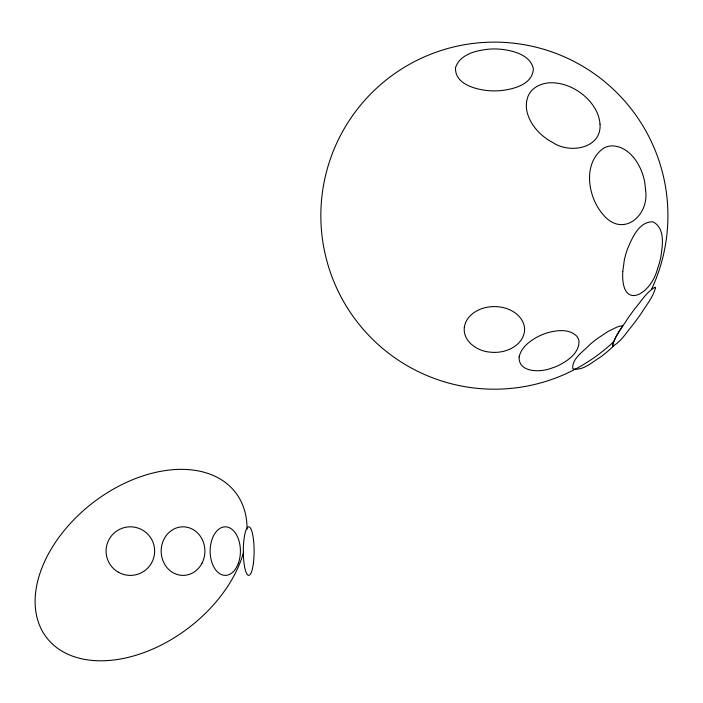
<?xml version="1.0" encoding="UTF-8"?>
<svg xmlns="http://www.w3.org/2000/svg" width="703" height="703" viewBox="0 0 703 703"><rect width="100%" height="100%" fill="white"/><g stroke="black" fill="none" stroke-linecap="round" stroke-linejoin="round"><path stroke-width="1.05" d="M617.77 333.855L616.883 335.375A95.643 95.643 0 0 0 615.072 338.688C614.615 340.305 610.608 345.788 613.798 345.858L607.664 351.403A136.356 136.356 0 0 1 600.74 356.896C592.436 361.799 582.989 371.254 572.769 368.794C571.706 358.556 583.631 351.359 589.887 344.532A136.18 136.18 0 0 1 597.691 338.328L608.121 331.438L616.601 327.255A27.751 27.751 0 0 1 619.958 326.166L622.805 325.788L621.54 327.73M618.245 333.055L619.255 331.377M619.8 330.498L620.942 328.67M243.651 552.075A119.115 78.771 -37.5 0 1 73.253 656.391A119.115 78.771 -37.5 0 1 96.381 500.141A119.115 78.771 -37.5 0 1 247.043 529.174M613.596 341.763A173.536 173.536 0 0 1 331.886 276.56A173.536 173.536 0 0 1 501.336 42.259A173.536 173.536 0 0 1 651.479 289.39M645.635 190.583C649.212 216.041 622.48 238.326 602.981 214.433C587.559 196.814 582.33 162.657 604.009 147.938A18.471 18.471 0 0 1 611.689 145.881C626.408 145.82 636.936 159.15 641.786 171.778A58.85 58.85 0 0 1 644.818 182.762L645.635 190.583M600.028 124.211C601.724 148.737 569.509 153.869 553.033 142.674A56.495 56.495 0 0 1 543.155 136.171C531.82 126.944 522.355 111.127 528.023 96.329A20.387 20.387 0 0 1 532.654 89.589C543.867 79.395 561.24 81.961 573.63 88.525A56.512 56.512 0 0 1 582.98 94.685C591.908 102.014 599.193 112.41 600.028 124.211M622.77 271.499C620.635 311.596 650.846 294.996 657.454 268.968A84.914 84.914 0 0 0 660.635 257.948C662.516 246.358 665.671 228.203 652.911 221.814C639.053 221.515 632.357 237.632 627.717 248.379A84.843 84.843 0 0 0 624.308 260.189L622.77 271.499M464.332 327.176C462.697 340.937 476.572 350.7 488.919 352.001A39.711 39.711 0 0 0 498.427 352.177C509.499 351.131 521.652 344.575 524.236 332.95A17.434 17.434 0 0 0 524.218 325.92C521.679 314.768 510.237 308.257 499.578 306.939A39.728 39.728 0 0 0 490.536 306.78C479.042 307.756 466.238 314.865 464.332 327.176M519.122 356.913C518.278 372.405 539.5 372.397 549.904 368.706A57.286 57.286 0 0 0 559.316 365.077C568.358 360.349 579.175 352.704 578.991 341.342A9.684 9.684 0 0 0 576.943 336.386C569.527 328.565 557.189 330.182 547.778 332.712A57.321 57.321 0 0 0 538.964 336.131C530.422 340.498 521.301 346.983 519.122 356.913M655.433 287.905C653.008 297.167 646.523 304.856 641.549 312.905A321.192 321.192 0 0 1 633.227 324.435C626.856 331.754 621.601 341.254 612.99 346.017L612.656 345.762C614.835 335.296 622.832 326.719 628.289 317.703A321.939 321.939 0 0 1 635.09 308.397C641.329 301.192 646.523 292.088 654.897 287.237L655.433 287.905M455.544 67.646C454.569 83.639 474.595 89.176 487.258 90.546A72.347 72.347 0 0 0 499.648 90.705C512.68 89.518 532.821 84.764 533.375 68.648C530.071 54.764 513.366 50.704 501.046 49.254A72.4 72.4 0 0 0 489.446 49.113C476.783 50.335 460.034 53.946 455.544 67.646M118.218 572.137A24.28 24.28 0 0 0 154.642 551.108A24.28 24.28 0 0 0 118.218 530.08A24.28 24.28 0 0 0 118.218 572.137M201.981 563.244A24.28 21.872 -90 0 0 183.035 526.828A24.28 21.872 -90 0 0 164.089 563.244A24.28 21.872 -90 0 0 201.981 563.244M238.387 563.244A24.28 15.141 -90 0 0 225.276 526.828A24.28 15.141 -90 0 0 212.165 563.244A24.28 15.141 -90 0 0 238.387 563.244M253.396 563.244A24.28 5.404 -90 0 0 248.713 526.828A24.28 5.404 -90 0 0 244.038 563.244A24.28 5.404 -90 0 0 253.396 563.244"/></g></svg>
